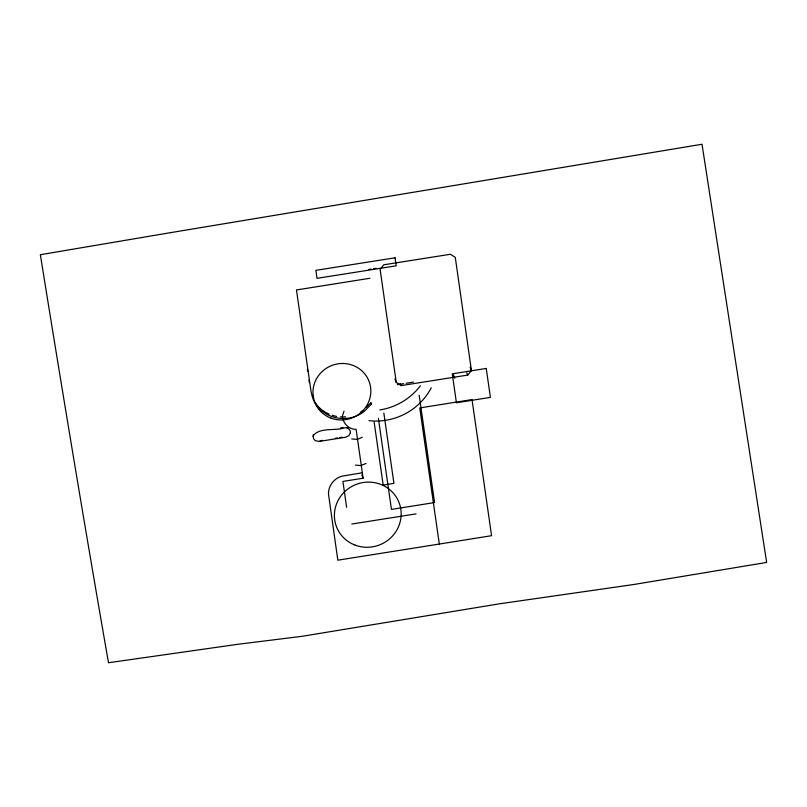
<?xml version="1.0" encoding="UTF-8"?>
<svg xmlns="http://www.w3.org/2000/svg" width="807" height="807" viewBox="0 0 807 807"><rect width="100%" height="100%" fill="white"/><g stroke="black" fill="none" stroke-linecap="round" stroke-linejoin="round"><path stroke-width="1.21" d="M343.994 411.197L342.36 416.19C342.965 423.352 348.715 429.465 356.109 429.354L363.11 478.178M467.727 375.073L471.439 370.564L455.289 257.413L450.477 254.255L383.829 264.797L380.117 269.306L396.267 382.457L401.079 385.615L467.727 375.073L466.809 372.804M369.656 403.853L366.096 407.505M370.917 402.4L371.533 403.934L364.431 411.227A32.32 31.241 -21.9 0 1 348.453 418.177L342.814 418.54A34.479 33.329 -21.9 0 1 326.795 414.273L322.195 411.177A32.32 31.241 -21.9 0 1 312.47 397.387L311.028 391.405L296.472 289.965L369.949 278.254M362.313 437.253L357.188 439.391L351.701 438.947M366.055 463.45L360.931 465.589L355.443 465.135M340.746 427.781L343.005 427.417M335.319 438.322L337.578 437.959M339.838 437.606L342.097 437.243M439.321 544.049L491.574 535.697L472.014 399.586L419.751 407.938L439.321 544.049L337.83 560.189L328.469 493.884A18.329 17.724 -21.9 0 1 341.966 476.16L361.707 472.872M368.738 269.477L371.21 269.084M373.681 268.701L376.153 268.307M397.498 384.626L403.651 383.648M406.123 383.254L413.507 382.084M320.086 440.743L322.427 440.37M351.802 524.036L416.079 513.867M343.328 416.937L345.578 416.785M340.403 416.826L342.198 417.007M332.313 415.312L336.62 416.452M326.169 412.74L329.206 414.112M346.758 427.438L348.291 428.174M325.251 412.125L321.579 409.653A32.32 31.241 -21.9 0 1 317.565 405.78M370.595 403.167L371.533 403.934M470.078 367.175L471.439 370.564M453.453 374.831L454.825 378.251M400.171 383.355L401.079 385.615M394.905 379.068L396.267 382.457M361.808 474.94L363.13 478.218L342.914 481.426L346.627 507.31M312.995 396.146L313.63 398.376M419.176 395.218L434.57 502.559L391.445 509.409L378.382 418.298M383.839 413.033L393.927 483.353L383.174 485.057L374.145 422.142M307.396 368.839L307.729 371.422M308.99 379.976L309.333 382.558M313.035 436.224A4.358 4.217 -21.9 0 1 313.419 434.66M431.281 387.804A61.029 59.002 -21.9 0 1 368.981 420.669M420.397 385.776A61.725 59.678 -21.9 0 1 379.855 409.946M321.67 411.056A29.072 28.114 -21.9 0 1 319.027 408.453M362.857 410.43A32.32 31.241 -21.9 0 1 360.86 411.802M316.838 404.912A32.32 31.241 -21.9 0 1 315.487 403.086M350.389 432.754L348.876 435.598L345.699 437.223L319.128 441.449L315.587 440.733L314.276 439.684A4.358 4.217 -21.9 0 1 313.63 435.185C320.702 427.034 335.611 431.261 345.194 427.69C347.918 427.66 350.752 429.838 350.389 432.754M170.943 232.587L40.35 254.709C62.26 390.86 84.785 526.9 108.501 662.749L237.117 644.389L302.1 636.309L499.674 603.777L633.808 584.5L766.65 562.439L702.019 144.251L170.943 232.587M395.067 257.806L315.89 270.335L317.03 278.334L396.207 265.806L395.067 257.806M486.248 368.446L452.273 373.843L456.419 402.784L490.404 397.387L486.248 368.446M355.241 545.169A33.541 32.431 -21.9 0 0 400.847 509.439A33.541 32.431 -21.9 0 0 347.252 489.466A33.541 32.431 -21.9 0 0 355.241 545.169M331.011 418.137A29.072 28.114 -21.9 0 0 370.574 387.189A29.072 28.114 -21.9 0 0 324.121 369.848A29.072 28.114 -21.9 0 0 331.011 418.137"/></g></svg>
